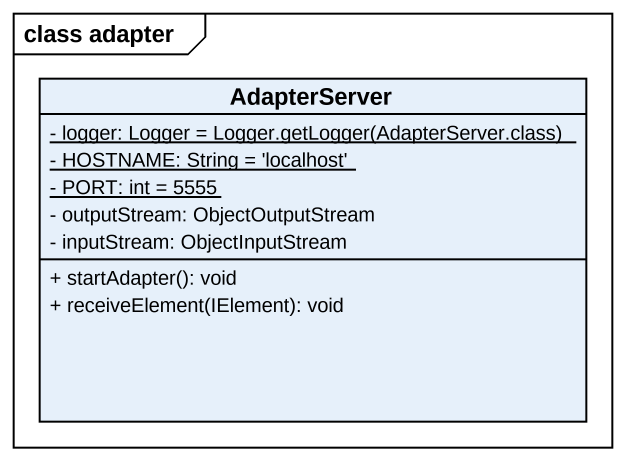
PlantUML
@startuml
mainframe class adapter
hide circle
hide empty members
skinparam classAttributeIconSize 0
class AdapterServer {
  {static} {field} - logger: Logger = Logger.getLogger(AdapterServer.class)
  {static} - HOSTNAME: String = 'localhost'
  {static} - PORT: int = 5555
  - outputStream: ObjectOutputStream
  - inputStream: ObjectInputStream
  + startAdapter(): void
  + receiveElement(IElement): void
}
@enduml
